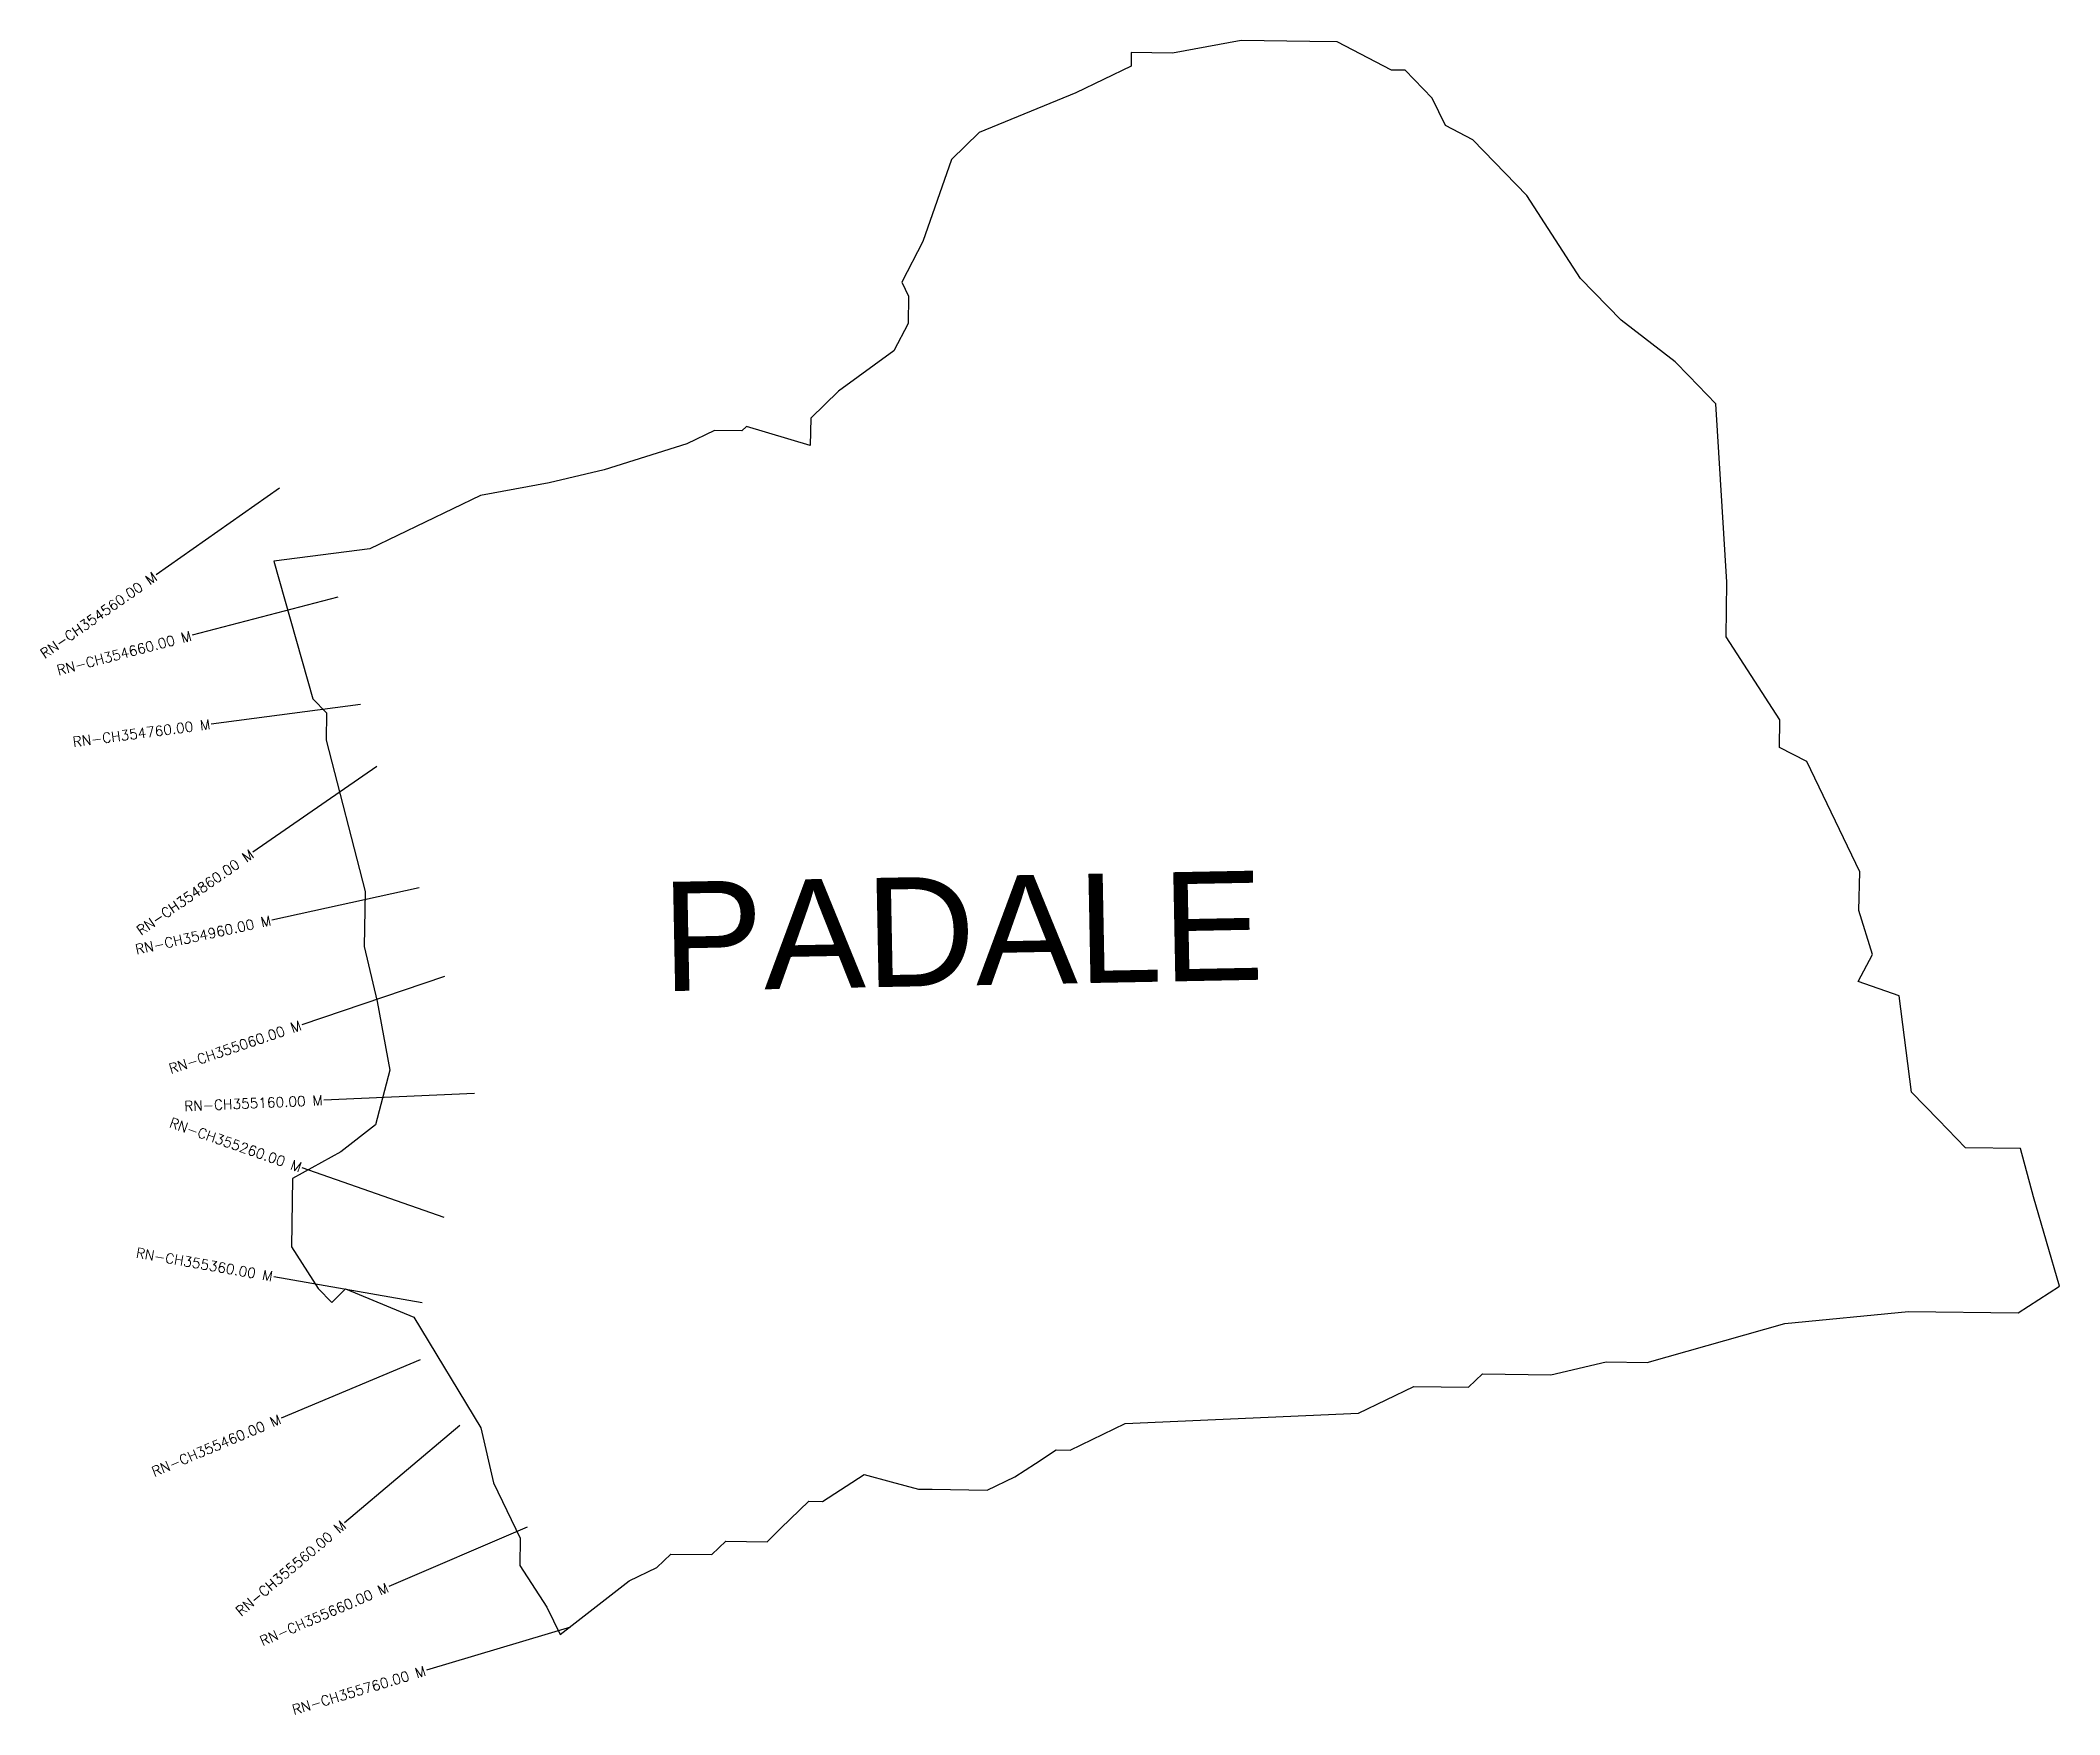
# Model space of a CAD drawing. Header units: metres. Extents: x 295756 to 297767, y 1977135 to 1978803.
import ezdxf
from ezdxf.enums import TextEntityAlignment as Align

# ---------------------------------------------------------------- set-up
doc = ezdxf.new("R2010")
doc.units = ezdxf.units.M
doc.header["$MEASUREMENT"] = 0
for name, color, linetype in [('CS', 134, 'Continuous'), ('CSMark', 6, 'Continuous'), ('VILLAGE BOUNDRY', 10, 'Continuous'), ('VILLAGE NAME', 250, 'Continuous')]:
    doc.layers.add(name, color=color, linetype=linetype)
doc.styles.get("Standard").update_dxf_attribs({"font": 'simplex.shx'})

msp = doc.modelspace()

# ---------------------------------------------------------------- linework, layer by layer
at = {"layer": 'CS'}
for p, q in [((295994, 1978356.6), (295871.2, 1978270.4)), ((296052.3, 1978248.1), (295907.1, 1978210.2)), ((296074.8, 1978141.2), (295926.1, 1978121.8)), ((296090.9, 1978079.6), (295967.6, 1977994.1)), ((296133.1, 1977958.5), (295986.5, 1977926.6)), ((296158.3, 1977870.4), (296016.2, 1977822.4)), ((296188.1, 1977753.8), (296038.2, 1977747.3)), ((296158.1, 1977630.4), (296016.5, 1977679.7)), ((296136, 1977545.4), (295988.3, 1977571.4)), ((296134, 1977488.6), (295995.7, 1977430.5)), ((296173.5, 1977423.2), (296058.9, 1977326.4)), ((296240.8, 1977322.1), (296102.9, 1977262.9)), ((296284, 1977222.6), (296140.3, 1977179.6))]:
    msp.add_line(p, q, dxfattribs=at)
at = {"layer": 'VILLAGE BOUNDRY'}
msp.add_lwpolyline([(297646.1, 1977727.6), (297619.1, 1977755.3), (297606.9, 1977851), (297566.1, 1977865.3), (297580.2, 1977892.4), (297566.5, 1977936.1), (297567.7, 1977974.5), (297514.7, 1978084.5), (297487.6, 1978098.5), (297488, 1978125.8), (297434.6, 1978208.5), (297435.3, 1978263.1), (297424.2, 1978440.7), (297397.3, 1978468.4), (297383.9, 1978482.3), (297329.9, 1978524), (297289.5, 1978565.5), (297236.1, 1978648.2), (297182.3, 1978703.6), (297155.2, 1978717.7), (297141.9, 1978745.1), (297115, 1978772.8), (297101.4, 1978773), (297047.2, 1978801.1), (297019.9, 1978801.5), (296951.6, 1978802.5), (296883.2, 1978789.8), (296842.2, 1978790.4), (296842, 1978776.8), (296787, 1978750.3), (296690.9, 1978710.7), (296663.2, 1978683.8), (296634.7, 1978602.3), (296613.7, 1978561.6), (296620.3, 1978547.9), (296619.9, 1978520.6), (296605.8, 1978493.5), (296550.7, 1978453.3), (296523, 1978426.4), (296522.6, 1978399.1), (296459.1, 1978418.2), (296454.5, 1978413.8), (296427.2, 1978414.1), (296399.7, 1978400.9), (296317.4, 1978374.8), (296262.6, 1978361.9), (296194.2, 1978349.2), (296084.2, 1978296.2), (295988.5, 1978283.9), (296027.4, 1978146.9), (296040.9, 1978133), (296040.5, 1978105.7), (296079.3, 1977955), (296078.5, 1977900.4), (296091.4, 1977845.6), (296104, 1977777.1), (296089.6, 1977722.7), (296055.1, 1977695.9), (296006.9, 1977669.3), (296005.9, 1977601.1), (296032.6, 1977559.7), (296046.1, 1977545.9), (296059.9, 1977559.3), (296127.8, 1977531), (296194.5, 1977420.9), (296207.3, 1977366.1), (296233.8, 1977311.1), (296233.4, 1977283.8), (296260.2, 1977242.4), (296273.4, 1977215), (296342.4, 1977268.5), (296369.9, 1977281.8), (296383.8, 1977295.3), (296424.7, 1977294.7), (296438.6, 1977308.1), (296479.5, 1977307.5), (296493.4, 1977321), (296521.1, 1977347.9), (296534.7, 1977347.7), (296576.1, 1977374.4), (296603.2, 1977367.2), (296630.4, 1977360), (296644.1, 1977359.8), (296698.7, 1977359), (296726.2, 1977372.2), (296746.9, 1977385.6), (296767.5, 1977399), (296781.2, 1977398.8), (296836.2, 1977425.3), (297068.4, 1977435.6), (297123.4, 1977462.1), (297178, 1977461.3), (297191.8, 1977474.7), (297260.1, 1977473.8), (297314.9, 1977486.6), (297355.9, 1977486), (297492.9, 1977525), (297616, 1977536.9), (297725.2, 1977535.3), (297766.5, 1977562), (297740.5, 1977651.1), (297727.6, 1977699.1), (297672.9, 1977699.9)], close=True, dxfattribs=at)

# ---------------------------------------------------------------- texts
at = {"layer": 'CSMark'}
for s, rotation, p in [('RN-CH354560.00 M', 35.0907, (295870.4, 1978269.8)), ('RN-CH354660.00 M', 14.6568, (295906.2, 1978209.9)), ('RN-CH354760.00 M', 7.4358, (295925.1, 1978121.7)), ('RN-CH354860.00 M', 34.7514, (295966.8, 1977993.5)), ('RN-CH354960.00 M', 12.2721, (295985.5, 1977926.4)), ('RN-CH355060.00 M', 18.6521, (296015.2, 1977822.1)), ('RN-CH355160.00 M', 2.4827, (296037.2, 1977747.2)), ('RN-CH355260.00 M', 340.8186, (296015.5, 1977680)), ('RN-CH355360.00 M', 350.0082, (295987.3, 1977571.6)), ('RN-CH355460.00 M', 22.8107, (295994.8, 1977430.1)), ('RN-CH355560.00 M', 40.1999, (296058.1, 1977325.7)), ('RN-CH355660.00 M', 23.2518, (296102, 1977262.5)), ('RN-CH355760.00 M', 16.673, (296139.3, 1977179.3))]:
    msp.add_text(s, height=10, rotation=rotation, dxfattribs=at).set_placement(p, align=Align.MIDDLE_RIGHT)
at = {"layer": 'VILLAGE NAME', "insert": (296373.5, 1977964.4), "char_height": 108.748, "attachment_point": 1, "rotation": 1.1028}
msp.add_mtext_dynamic_manual_height_columns('{\\fArial|b0|i0|c0|p34;PADALE}', width=1571.314, gutter_width=543.7, heights=[0], dxfattribs=at)

doc.saveas('drawing.dxf')
